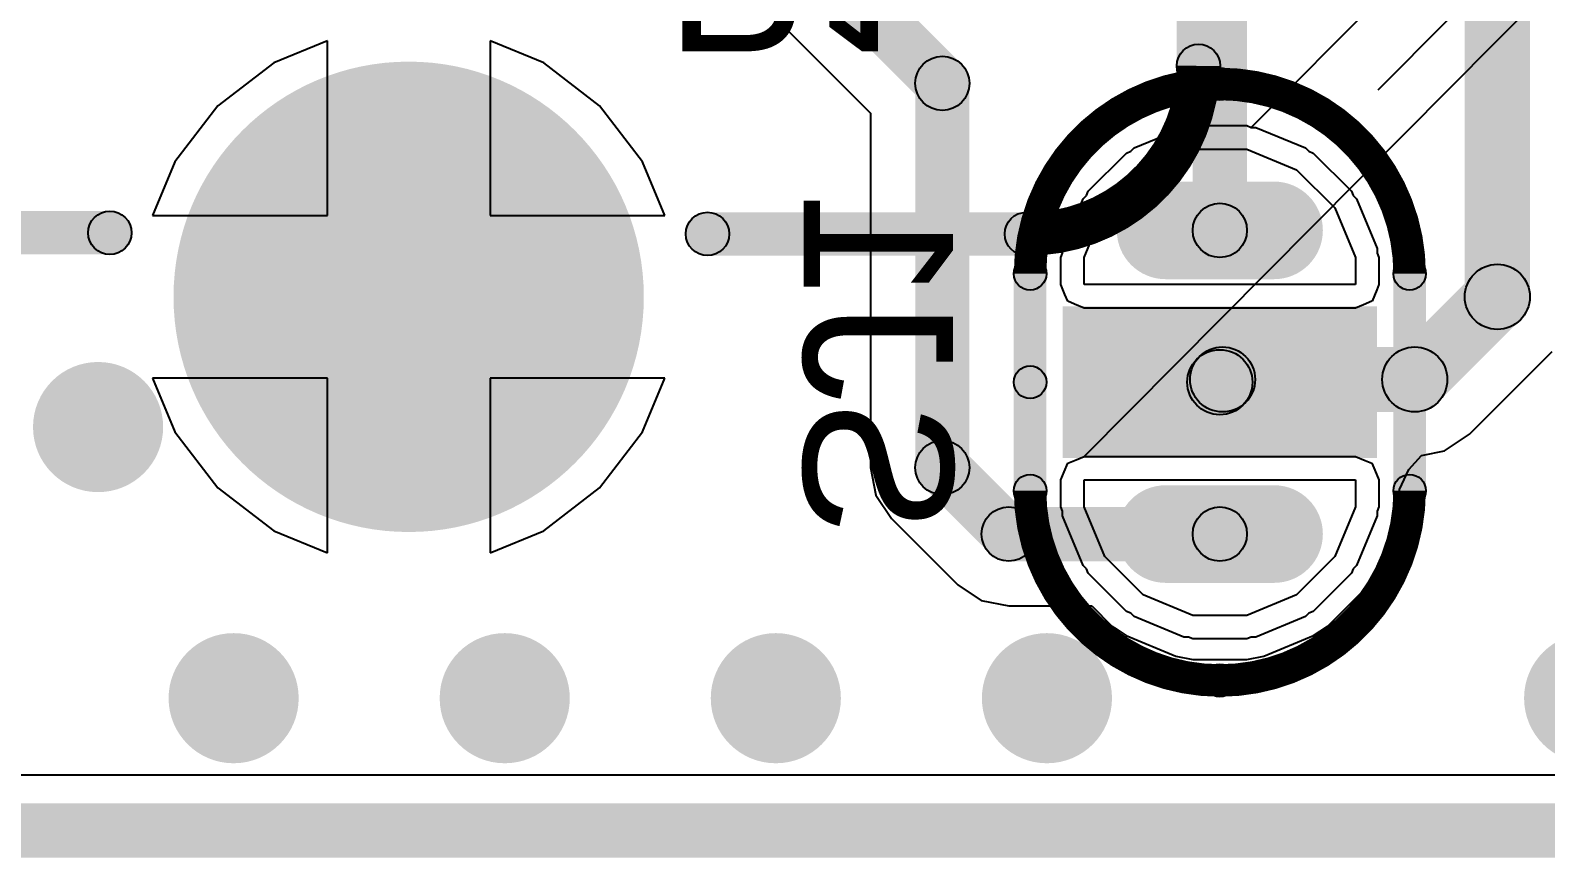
# Model space of a CAD drawing. Header units: millimetres. Extents: x -12 to 5350, y -10 to 5375.
# Drawn here: x 0.73 to 7.83, y -9.63 to -5.75 of the extents above; entities that cross this region are included whole.
import ezdxf

# ---------------------------------------------------------------- set-up
doc = ezdxf.new("R2010")
doc.units = ezdxf.units.MM
for name, color, linetype in [('BottomLayer', 5, 'Continuous'), ('BottomOverlay', 54, 'Continuous'), ('BottomSolder', 6, 'Continuous'), ('KeepOutLayer', 6, 'Continuous'), ('MultiLayer', 9, 'Continuous'), ('PadHoleLayer', 156, 'Continuous'), ('TopLayer', 1, 'Continuous'), ('TopOverlay', 2, 'Continuous'), ('TopSolder', 216, 'Continuous'), ('ViaHoleLayer', 16, 'Continuous')]:
    doc.layers.add(name, color=color, linetype=linetype)

# ---------------------------------------------------------------- blocks, each defined once
blk = doc.blocks.new('SJ_2______B_108')
at = {"layer": 'BottomLayer'}
blk.add_hatch(color=5, dxfattribs=at).paths.add_polyline_path([(-0.254, 0.635), (0.254, 0.635), (0.254, -0.635), (-0.254, -0.635)])
h = blk.add_hatch(color=5, dxfattribs=at)
edge = h.paths.add_edge_path()
edge.add_arc((-0.7112, 0.254), 0.2286, 0, 180)
edge.add_line((-0.9398, 0.254), (-0.9398, -0.254))
edge.add_arc((-0.7112, -0.254), 0.2286, 180, 360)
edge.add_line((-0.4826, -0.254), (-0.4826, 0.254))
h = blk.add_hatch(color=5, dxfattribs=at)
edge = h.paths.add_edge_path()
edge.add_arc((0.7112, -0.254), 0.2286, 180, 360)
edge.add_line((0.9398, -0.254), (0.9398, 0.254))
edge.add_arc((0.7112, 0.254), 0.2286, 0, 180)
edge.add_line((0.4826, 0.254), (0.4826, -0.254))
at = {"layer": 'BottomOverlay'}
h = blk.add_hatch(color=54, dxfattribs=at)
edge = h.paths.add_edge_path()
edge.add_arc((-0.508, 0.889), 0.0762, 0, 360)
h = blk.add_hatch(color=54, dxfattribs=at)
edge = h.paths.add_edge_path()
edge.add_arc((-0.508, 0.889), 0.0762, 0, 360)
for points in [[(0.508, 0.9652), (0.508, 0.8128), (-0.508, 0.8128), (-0.508, 0.9652)], [(0, -0.8128), (0, -0.9652), (-0.508, -0.9652), (-0.508, -0.8128)], [(0.508, -0.8128), (0.508, -0.9652), (0, -0.9652), (0, -0.8128)]]:
    blk.add_hatch(color=54, dxfattribs=at).paths.add_polyline_path(points)
h = blk.add_hatch(color=54, dxfattribs=at)
edge = h.paths.add_edge_path()
edge.add_arc((0.508, 0.889), 0.0762, 0, 360)
h = blk.add_hatch(color=54, dxfattribs=at)
edge = h.paths.add_edge_path()
edge.add_arc((0.508, 0.889), 0.0762, 0, 360)
h = blk.add_hatch(color=54, dxfattribs=at)
edge = h.paths.add_edge_path()
edge.add_arc((-1.397, 0), 0.0762, 0, 360)
h = blk.add_hatch(color=54, dxfattribs=at)
edge = h.paths.add_edge_path()
edge.add_arc((-1.397, 0), 0.0762, 0, 360)
h = blk.add_hatch(color=54, dxfattribs=at)
edge = h.paths.add_edge_path()
edge.add_arc((1.397, 0), 0.0762, 0, 360)
h = blk.add_hatch(color=54, dxfattribs=at)
edge = h.paths.add_edge_path()
edge.add_arc((1.397, 0), 0.0762, 0, 360)
h = blk.add_hatch(color=54, dxfattribs=at)
edge = h.paths.add_edge_path()
edge.add_arc((-0.508, -0.889), 0.0762, 0, 360)
h = blk.add_hatch(color=54, dxfattribs=at)
edge = h.paths.add_edge_path()
edge.add_arc((-0.508, -0.889), 0.0762, 0, 360)
h = blk.add_hatch(color=54, dxfattribs=at)
edge = h.paths.add_edge_path()
edge.add_arc((0, -0.889), 0.0762, 0, 360)
h = blk.add_hatch(color=54, dxfattribs=at)
edge = h.paths.add_edge_path()
edge.add_arc((0, -0.889), 0.0762, 0, 360)
h = blk.add_hatch(color=54, dxfattribs=at)
edge = h.paths.add_edge_path()
edge.add_arc((0.508, -0.889), 0.0762, 0, 360)
h = blk.add_hatch(color=54, dxfattribs=at)
edge = h.paths.add_edge_path()
edge.add_arc((0.508, -0.889), 0.0762, 0, 360)
at = {"layer": 'BottomSolder'}
blk.add_hatch(color=6, dxfattribs=at).paths.add_polyline_path([(-0.3556, 0.7366), (0.3556, 0.7366), (0.3556, -0.7366), (-0.3556, -0.7366)])
h = blk.add_hatch(color=6, dxfattribs=at)
edge = h.paths.add_edge_path()
edge.add_arc((-0.7112, 0.254), 0.2286, 0, 180)
edge.add_line((-0.9398, 0.254), (-0.9398, -0.254))
edge.add_arc((-0.7112, -0.254), 0.2286, 180, 360)
edge.add_line((-0.4826, -0.254), (-0.4826, 0.254))
h = blk.add_hatch(color=6, dxfattribs=at)
edge = h.paths.add_edge_path()
edge.add_arc((0.7112, -0.254), 0.2286, 180, 360)
edge.add_line((0.9398, -0.254), (0.9398, 0.254))
edge.add_arc((0.7112, 0.254), 0.2286, 0, 180)
edge.add_line((0.4826, 0.254), (0.4826, -0.254))
at = {"layer": 'BottomLayer'}
for p, q in [((-0.8169, 0.5383), (-0.5835, 0.635)), ((-0.5835, 0.635), (-0.4572, 0.635)), ((-0.4572, 0.635), (-0.4572, 0.635)), ((-0.4572, 0.635), (-0.4572, -0.635)), ((0.4572, -0.635), (0.4572, 0.635)), ((0.4572, 0.635), (0.5835, 0.635)), ((0.5835, 0.635), (0.8169, 0.5383)), ((-0.9955, 0.3597), (-0.8169, 0.5383)), ((0.8169, 0.5383), (0.9955, 0.3597)), ((-1.0922, 0.1263), (-0.9955, 0.3597)), ((0.9955, 0.3597), (1.0922, 0.1263)), ((-1.0922, 0), (-1.0922, 0.1263)), ((1.0922, 0.1263), (1.0922, 0)), ((1.0922, 0), (1.0922, -0.1263)), ((-1.0922, -0.1263), (-1.0922, 0)), ((-1.0922, 0), (-1.0922, 0)), ((-0.9955, -0.3597), (-1.0922, -0.1263)), ((1.0922, -0.1263), (0.9955, -0.3597)), ((-0.8169, -0.5383), (-0.9955, -0.3597)), ((0.9955, -0.3597), (0.8169, -0.5383)), ((-0.5835, -0.635), (-0.8169, -0.5383)), ((0.8169, -0.5383), (0.5835, -0.635)), ((-0.4572, -0.635), (-0.5835, -0.635)), ((0.4572, -0.635), (0.4572, -0.635)), ((0.5835, -0.635), (0.4572, -0.635))]:
    blk.add_line(p, q, dxfattribs=at)
at = {"layer": 'BottomOverlay', "const_width": 0.1524}
for points in [[(-1.397, 0, -0.414214), (-0.508, 0.889)], [(0.508, 0.889, -0.414214), (1.397, 0)], [(-0.508, -0.889, -0.414214), (-1.397, 0)], [(1.397, 0, -0.414214), (0.508, -0.889)]]:
    blk.add_lwpolyline(points, format="xyb", dxfattribs=at)
at = {"layer": 'BottomOverlay'}
for centre in [(-0.508, 0.889), (-0.508, 0.889), (0.508, 0.889), (0.508, 0.889), (-1.397, 0), (-1.397, 0), (1.397, 0), (1.397, 0), (-0.508, -0.889), (-0.508, -0.889), (0, -0.889), (0, -0.889), (0.508, -0.889), (0.508, -0.889)]:
    blk.add_circle(centre, 0.0762, dxfattribs=at)
at = {"layer": 'BottomSolder'}
for p, q in [((-1.1938, 0.1465), (-5382.0085, 5343.3085)), ((0.3472, -0.635), (-5382.0085, 5343.3085)), ((-0.859, 0.6399), (-0.6256, 0.7366)), ((-0.6256, 0.7366), (-0.6037, 0.7366)), ((-0.6037, 0.7366), (-0.5835, 0.745)), ((-0.5835, 0.745), (-0.4572, 0.745)), ((-0.4572, 0.745), (-0.4572, 0.745)), ((-0.4572, 0.745), (-0.4572, 0.745)), ((-0.4572, 0.745), (-0.4572, 0.745)), ((-0.4572, 0.745), (-0.4328, 0.7349)), ((-0.4328, 0.7349), (-0.3794, 0.7128)), ((-0.3794, 0.7128), (-0.3794, 0.7128)), ((-0.3794, 0.7128), (-0.3794, 0.7127)), ((-0.3794, 0.7127), (-0.3794, 0.7127)), ((-0.3794, 0.7127), (-0.3628, 0.6727)), ((0.3661, 0.6805), (0.3794, 0.7127)), ((0.3794, 0.7127), (0.4117, 0.7261)), ((0.3794, 0.7127), (0.3794, 0.7127)), ((0.3794, 0.7127), (0.3794, 0.7127)), ((0.4117, 0.7261), (0.4572, 0.745)), ((0.4572, 0.745), (0.5835, 0.745)), ((0.5835, 0.745), (0.6037, 0.7366)), ((0.6037, 0.7366), (0.6256, 0.7366)), ((0.6256, 0.7366), (0.859, 0.6399)), ((-0.8745, 0.6245), (-0.859, 0.6399)), ((-0.3628, 0.6727), (-0.3472, 0.635)), ((0.3472, 0.635), (0.3661, 0.6805)), ((0.859, 0.6399), (0.8745, 0.6245)), ((-1.0733, 0.4375), (-0.8947, 0.6161)), ((-0.8947, 0.6161), (-0.8745, 0.6245)), ((-0.3472, 0.635), (-0.3472, 0.635)), ((-0.3472, 0.635), (-0.3472, 0.635)), ((-0.3472, 0.635), (-0.3472, 0.635)), ((-0.3472, 0.635), (-0.3472, -0.635)), ((0.3472, -0.635), (0.3472, 0.635)), ((0.8745, 0.6245), (0.8947, 0.6161)), ((0.8947, 0.6161), (1.0733, 0.4375)), ((-1.0817, 0.4173), (-1.0733, 0.4375)), ((1.0733, 0.4375), (1.0817, 0.4173)), ((-1.1938, 0.1684), (-1.0971, 0.4018)), ((-1.0971, 0.4018), (-1.0817, 0.4173)), ((1.0817, 0.4173), (1.0971, 0.4018)), ((1.0971, 0.4018), (1.1938, 0.1684)), ((-1.2022, 0.1263), (-1.1938, 0.1465)), ((-1.1938, 0.1465), (-1.1938, 0.1684)), ((1.1938, 0.1684), (1.1938, 0.1465)), ((1.1938, 0.1465), (1.2022, 0.1263)), ((-1.2022, 0), (-1.2022, 0.1263)), ((1.2022, 0.1263), (1.2022, 0)), ((1.2022, 0), (1.2022, -0.1263)), ((-1.2022, -0.1263), (-1.2022, 0)), ((-1.2022, 0), (-1.2022, 0)), ((-1.1938, -0.1465), (-1.2022, -0.1263)), ((1.2022, -0.1263), (1.1938, -0.1465)), ((-1.1938, -0.1684), (-1.1938, -0.1465)), ((-1.0971, -0.4018), (-1.1938, -0.1684)), ((1.1938, -0.1684), (1.0971, -0.4018)), ((1.1938, -0.1465), (1.1938, -0.1684)), ((-1.0817, -0.4173), (-1.0971, -0.4018)), ((-1.0733, -0.4375), (-1.0817, -0.4173)), ((1.0817, -0.4173), (1.0733, -0.4375)), ((1.0971, -0.4018), (1.0817, -0.4173)), ((-0.8947, -0.6161), (-1.0733, -0.4375)), ((1.0733, -0.4375), (0.8947, -0.6161)), ((-0.8745, -0.6245), (-0.8947, -0.6161)), ((-0.859, -0.6399), (-0.8745, -0.6245)), ((-0.3472, -0.635), (-0.3661, -0.6805)), ((0.3628, -0.6727), (0.3472, -0.635)), ((0.3472, -0.635), (0.3472, -0.635)), ((0.3472, -0.635), (0.3472, -0.635)), ((0.3472, -0.635), (0.3472, -0.635)), ((0.8745, -0.6245), (0.859, -0.6399)), ((0.8947, -0.6161), (0.8745, -0.6245)), ((-0.6256, -0.7366), (-0.859, -0.6399)), ((-0.3661, -0.6805), (-0.3794, -0.7127)), ((0.3794, -0.7127), (0.3628, -0.6727)), ((0.859, -0.6399), (0.6256, -0.7366)), ((-0.6037, -0.7366), (-0.6256, -0.7366)), ((-0.5835, -0.745), (-0.6037, -0.7366)), ((-0.4572, -0.745), (-0.5835, -0.745)), ((-0.4116, -0.7261), (-0.4572, -0.745)), ((-0.3794, -0.7128), (-0.4116, -0.7261)), ((-0.3794, -0.7127), (-0.3794, -0.7127)), ((-0.3794, -0.7127), (-0.3794, -0.7128)), ((0.3794, -0.7128), (0.3794, -0.7127)), ((0.3794, -0.7127), (0.3794, -0.7127)), ((0.4195, -0.7293), (0.3794, -0.7128)), ((0.4572, -0.745), (0.4195, -0.7293)), ((0.5835, -0.745), (0.4572, -0.745)), ((0.6037, -0.7366), (0.5835, -0.745)), ((0.6256, -0.7366), (0.6037, -0.7366))]:
    blk.add_line(p, q, dxfattribs=at)
blk = doc.blocks.new('R_____E_______115')
at = {"layer": 'BottomLayer'}
h = blk.add_hatch(color=5, dxfattribs=at)
edge = h.paths.add_edge_path()
edge.add_arc((-2.5, 7), 1, 0, 360)
at = {"layer": 'BottomSolder'}
h = blk.add_hatch(color=6, dxfattribs=at)
edge = h.paths.add_edge_path()
edge.add_arc((-2.5, 7), 1.1016, 0, 360)
at = {"layer": 'MultiLayer'}
h = blk.add_hatch(color=9, dxfattribs=at)
edge = h.paths.add_edge_path()
edge.add_arc((-2.5, 7), 1, 0, 360)
at = {"layer": 'PadHoleLayer'}
h = blk.add_hatch(color=156, dxfattribs=at)
edge = h.paths.add_edge_path()
edge.add_arc((-2.5, 7), 0.675, 0, 360)
at = {"layer": 'TopLayer'}
h = blk.add_hatch(color=1, dxfattribs=at)
edge = h.paths.add_edge_path()
edge.add_arc((-2.5, 7), 1, 0, 360)
at = {"layer": 'TopOverlay'}
h = blk.add_hatch(color=2, dxfattribs=at)
edge = h.paths.add_edge_path()
edge.add_arc((-5.3938, 6.7056), 0.1016, 0, 360)
h = blk.add_hatch(color=2, dxfattribs=at)
edge = h.paths.add_edge_path()
edge.add_arc((-5.3938, 6.7056), 0.1016, 0, 360)
for points in [[(-3.9, 6.8072), (-3.9, 6.604), (-5.3938, 6.604), (-5.3938, 6.8072)], [(1.1, 6.8016), (1.1, 6.5984), (-1.1, 6.5984), (-1.1, 6.8016)], [(-6.3016, 5.9182), (-6.0984, 5.9182), (-6.0984, 2.8), (-6.3016, 2.8)]]:
    blk.add_hatch(color=2, dxfattribs=at).paths.add_polyline_path(points)
h = blk.add_hatch(color=2, dxfattribs=at)
edge = h.paths.add_edge_path()
edge.add_arc((-3.9, 6.7056), 0.1016, 0, 360)
h = blk.add_hatch(color=2, dxfattribs=at)
edge = h.paths.add_edge_path()
edge.add_arc((-1.1, 6.7), 0.1016, 0, 360)
h = blk.add_hatch(color=2, dxfattribs=at)
edge = h.paths.add_edge_path()
edge.add_arc((-6.2, 5.9182), 0.1016, 0, 360)
h = blk.add_hatch(color=2, dxfattribs=at)
edge = h.paths.add_edge_path()
edge.add_arc((-6.2, 5.9182), 0.1016, 0, 360)
at = {"layer": 'TopSolder'}
h = blk.add_hatch(color=216, dxfattribs=at)
edge = h.paths.add_edge_path()
edge.add_arc((-2.5, 7), 1.1016, 0, 360)
at = {"layer": 'TopOverlay', "const_width": 0.2032}
blk.add_lwpolyline([(-6.2, 5.9182, -0.414214), (-5.3938, 6.7056)], format="xyb", dxfattribs=at)
at = {"layer": 'TopOverlay'}
for centre in [(-5.3938, 6.7056), (-5.3938, 6.7056), (-3.9, 6.7056), (-1.1, 6.7), (-6.2, 5.9182), (-6.2, 5.9182)]:
    blk.add_circle(centre, 0.1016, dxfattribs=at)

msp = doc.modelspace()

# ---------------------------------------------------------------- hatches: boundary and pattern name
at = {"layer": 'BottomLayer'}
for points in [[(7.7524, -7), (7.4476, -7), (7.4476, -2.4313), (7.7524, -2.4313)], [(6.427, -6.6888), (6.173, -6.6888), (6.173, -4.3), (6.427, -4.3)], [(4.0102, -5.1898), (4.1898, -5.0102), (5.0898, -5.9102), (4.9102, -6.0898)], [(5.127, -7.8), (4.873, -7.8), (4.873, -6), (5.127, -6)], [(7.3208, -7.4948), (7.1052, -7.2793), (7.4922, -6.8922), (7.7078, -7.1078)], [(6.313, -7.5394), (6.313, -7.2346), (7.213, -7.2346), (7.213, -7.5394)], [(6.4078, -7.5078), (6.1922, -7.2922), (6.2052, -7.2793), (6.4208, -7.4948)], [(4.9102, -7.8898), (5.0898, -7.7102), (5.401, -8.0214), (5.2214, -8.201)], [(5.3112, -8.2382), (5.3112, -7.9842), (6.3, -7.9842), (6.3, -8.2382)]]:
    msp.add_hatch(color=5, dxfattribs=at).paths.add_polyline_path(points)
h = msp.add_hatch(color=5, dxfattribs=at)
edge = h.paths.add_edge_path()
edge.add_arc((5, -6), 0.127, 0, 360)
h = msp.add_hatch(color=5, dxfattribs=at)
edge = h.paths.add_edge_path()
edge.add_arc((5, -6), 0.127, 0, 360)
h = msp.add_hatch(color=5, dxfattribs=at)
edge = h.paths.add_edge_path()
edge.add_arc((6.3, -6.6888), 0.127, 0, 360)
h = msp.add_hatch(color=5, dxfattribs=at)
edge = h.paths.add_edge_path()
edge.add_arc((7.6, -7), 0.1524, 0, 360)
h = msp.add_hatch(color=5, dxfattribs=at)
edge = h.paths.add_edge_path()
edge.add_arc((7.6, -7), 0.1524, 0, 360)
h = msp.add_hatch(color=5, dxfattribs=at)
edge = h.paths.add_edge_path()
edge.add_arc((6.313, -7.387), 0.1524, 0, 360)
h = msp.add_hatch(color=5, dxfattribs=at)
edge = h.paths.add_edge_path()
edge.add_arc((6.313, -7.387), 0.1524, 0, 360)
h = msp.add_hatch(color=5, dxfattribs=at)
edge = h.paths.add_edge_path()
edge.add_arc((7.213, -7.387), 0.1524, 0, 360)
h = msp.add_hatch(color=5, dxfattribs=at)
edge = h.paths.add_edge_path()
edge.add_arc((7.213, -7.387), 0.1524, 0, 360)
h = msp.add_hatch(color=5, dxfattribs=at)
edge = h.paths.add_edge_path()
edge.add_arc((1.045, -7.61), 0.3048, 0, 360)
h = msp.add_hatch(color=5, dxfattribs=at)
edge = h.paths.add_edge_path()
edge.add_arc((6.3, -7.4), 0.1524, 0, 360)
h = msp.add_hatch(color=5, dxfattribs=at)
edge = h.paths.add_edge_path()
edge.add_arc((5, -7.8), 0.127, 0, 360)
h = msp.add_hatch(color=5, dxfattribs=at)
edge = h.paths.add_edge_path()
edge.add_arc((5, -7.8), 0.127, 0, 360)
h = msp.add_hatch(color=5, dxfattribs=at)
edge = h.paths.add_edge_path()
edge.add_arc((5.3112, -8.1112), 0.127, 0, 360)
h = msp.add_hatch(color=5, dxfattribs=at)
edge = h.paths.add_edge_path()
edge.add_arc((5.3112, -8.1112), 0.127, 0, 360)
h = msp.add_hatch(color=5, dxfattribs=at)
edge = h.paths.add_edge_path()
edge.add_arc((6.3, -8.1112), 0.127, 0, 360)
h = msp.add_hatch(color=5, dxfattribs=at)
edge = h.paths.add_edge_path()
edge.add_arc((1.68, -8.88), 0.3048, 0, 360)
h = msp.add_hatch(color=5, dxfattribs=at)
edge = h.paths.add_edge_path()
edge.add_arc((2.95, -8.88), 0.3048, 0, 360)
h = msp.add_hatch(color=5, dxfattribs=at)
edge = h.paths.add_edge_path()
edge.add_arc((4.22, -8.88), 0.3048, 0, 360)
h = msp.add_hatch(color=5, dxfattribs=at)
edge = h.paths.add_edge_path()
edge.add_arc((5.49, -8.88), 0.3048, 0, 360)
h = msp.add_hatch(color=5, dxfattribs=at)
edge = h.paths.add_edge_path()
edge.add_arc((8.03, -8.88), 0.3048, 0, 360)
at = {"layer": 'BottomSolder'}
h = msp.add_hatch(color=6, dxfattribs=at)
edge = h.paths.add_edge_path()
edge.add_arc((1.045, -7.61), 0.0508, 0, 360)
h = msp.add_hatch(color=6, dxfattribs=at)
edge = h.paths.add_edge_path()
edge.add_arc((1.68, -8.88), 0.0508, 0, 360)
h = msp.add_hatch(color=6, dxfattribs=at)
edge = h.paths.add_edge_path()
edge.add_arc((2.95, -8.88), 0.0508, 0, 360)
h = msp.add_hatch(color=6, dxfattribs=at)
edge = h.paths.add_edge_path()
edge.add_arc((4.22, -8.88), 0.0508, 0, 360)
h = msp.add_hatch(color=6, dxfattribs=at)
edge = h.paths.add_edge_path()
edge.add_arc((5.49, -8.88), 0.0508, 0, 360)
at = {"layer": 'KeepOutLayer'}
msp.add_hatch(color=6, dxfattribs=at).paths.add_polyline_path([(-11.5, -9.627), (-11.5, -9.373), (11.5, -9.373), (11.5, -9.627)])
at = {"layer": 'TopLayer'}
h = msp.add_hatch(color=1, dxfattribs=at)
edge = h.paths.add_edge_path()
edge.add_arc((1.045, -7.61), 0.3048, 0, 360)
h = msp.add_hatch(color=1, dxfattribs=at)
edge = h.paths.add_edge_path()
edge.add_arc((1.68, -8.88), 0.3048, 0, 360)
h = msp.add_hatch(color=1, dxfattribs=at)
edge = h.paths.add_edge_path()
edge.add_arc((2.95, -8.88), 0.3048, 0, 360)
h = msp.add_hatch(color=1, dxfattribs=at)
edge = h.paths.add_edge_path()
edge.add_arc((4.22, -8.88), 0.3048, 0, 360)
h = msp.add_hatch(color=1, dxfattribs=at)
edge = h.paths.add_edge_path()
edge.add_arc((5.49, -8.88), 0.3048, 0, 360)
h = msp.add_hatch(color=1, dxfattribs=at)
edge = h.paths.add_edge_path()
edge.add_arc((8.03, -8.88), 0.3048, 0, 360)
at = {"layer": 'TopSolder'}
h = msp.add_hatch(color=216, dxfattribs=at)
edge = h.paths.add_edge_path()
edge.add_arc((1.045, -7.61), 0.0508, 0, 360)
h = msp.add_hatch(color=216, dxfattribs=at)
edge = h.paths.add_edge_path()
edge.add_arc((1.68, -8.88), 0.0508, 0, 360)
h = msp.add_hatch(color=216, dxfattribs=at)
edge = h.paths.add_edge_path()
edge.add_arc((2.95, -8.88), 0.0508, 0, 360)
h = msp.add_hatch(color=216, dxfattribs=at)
edge = h.paths.add_edge_path()
edge.add_arc((4.22, -8.88), 0.0508, 0, 360)
h = msp.add_hatch(color=216, dxfattribs=at)
edge = h.paths.add_edge_path()
edge.add_arc((5.49, -8.88), 0.0508, 0, 360)
at = {"layer": 'ViaHoleLayer'}
h = msp.add_hatch(color=16, dxfattribs=at)
edge = h.paths.add_edge_path()
edge.add_arc((1.045, -7.61), 0.1524, 0, 360)
h = msp.add_hatch(color=16, dxfattribs=at)
edge = h.paths.add_edge_path()
edge.add_arc((1.68, -8.88), 0.1524, 0, 360)
h = msp.add_hatch(color=16, dxfattribs=at)
edge = h.paths.add_edge_path()
edge.add_arc((2.95, -8.88), 0.1524, 0, 360)
h = msp.add_hatch(color=16, dxfattribs=at)
edge = h.paths.add_edge_path()
edge.add_arc((4.22, -8.88), 0.1524, 0, 360)
h = msp.add_hatch(color=16, dxfattribs=at)
edge = h.paths.add_edge_path()
edge.add_arc((5.49, -8.88), 0.1524, 0, 360)

# ---------------------------------------------------------------- linework, layer by layer
at = {"layer": 'BottomLayer'}
for p, q in [((3.8619, -5.3381), (4.6633, -6.1394)), ((2.119, -5.8005), (1.8676, -5.9046)), ((2.119, -6.619), (2.119, -5.8005)), ((3.1324, -5.9046), (2.881, -5.8005)), ((2.881, -5.8005), (2.881, -6.619)), ((1.8676, -5.9046), (1.6056, -6.1056)), ((3.3944, -6.1056), (3.1324, -5.9046)), ((1.6056, -6.1056), (1.4046, -6.3676)), ((3.5954, -6.3676), (3.3944, -6.1056)), ((4.6633, -6.1394), (4.6633, -7.8)), ((1.4046, -6.3676), (1.3005, -6.619)), ((3.6995, -6.619), (3.5954, -6.3676)), ((1.3005, -6.619), (2.119, -6.619)), ((2.881, -6.619), (3.6995, -6.619)), ((7.4694, -7.6434), (7.8564, -7.2564)), ((2.119, -7.381), (1.3005, -7.381)), ((1.3005, -7.381), (1.4046, -7.6324)), ((2.119, -8.1995), (2.119, -7.381)), ((3.6995, -7.381), (2.881, -7.381)), ((2.881, -7.381), (2.881, -8.1995)), ((3.5954, -7.6324), (3.6995, -7.381)), ((1.4046, -7.6324), (1.6056, -7.8944)), ((3.3944, -7.8944), (3.5954, -7.6324)), ((7.3517, -7.722), (7.4694, -7.6434)), ((7.2447, -7.7433), (7.3517, -7.722)), ((4.6633, -7.8), (4.689, -7.9288)), ((7.1852, -7.8094), (7.2447, -7.7433)), ((7.1422, -7.902), (7.1852, -7.8094)), ((1.6056, -7.8944), (1.8676, -8.0954)), ((3.1324, -8.0954), (3.3944, -7.8944)), ((4.689, -7.9288), (4.7619, -8.0381)), ((7.1422, -7.9835), (7.1422, -7.902)), ((7.1264, -8.0628), (7.1422, -7.9835)), ((4.7619, -8.0381), (5.0731, -8.3493)), ((7.0297, -8.2962), (7.1264, -8.0628)), ((1.8676, -8.0954), (2.119, -8.1995)), ((2.881, -8.1995), (3.1324, -8.0954)), ((6.9848, -8.3634), (7.0297, -8.2962)), ((5.0731, -8.3493), (5.1824, -8.4222)), ((6.8062, -8.542), (6.9848, -8.3634)), ((5.1824, -8.4222), (5.3112, -8.4479)), ((5.3112, -8.4479), (5.6996, -8.4479)), ((5.6996, -8.4479), (5.7938, -8.542)), ((5.7938, -8.542), (5.8189, -8.5588)), ((5.8189, -8.5588), (5.861, -8.5869)), ((5.861, -8.5869), (5.861, -8.587)), ((5.861, -8.587), (6.0944, -8.6836)), ((6.5056, -8.6836), (6.739, -8.5869)), ((6.739, -8.5869), (6.8062, -8.542)), ((6.0944, -8.6836), (6.0944, -8.6836)), ((6.0944, -8.6836), (6.0944, -8.6836)), ((6.0944, -8.6836), (6.1737, -8.6994)), ((6.1737, -8.6994), (6.3, -8.6994)), ((6.3, -8.6994), (6.4263, -8.6994)), ((6.4263, -8.6994), (6.5056, -8.6836)), ((11.241, -9.241), (-11.241, -9.241))]:
    msp.add_line(p, q, dxfattribs=at)
for centre, radius in [((5, -6), 0.127), ((5, -6), 0.127), ((6.3, -6.6888), 0.127), ((7.6, -7), 0.1524), ((7.6, -7), 0.1524), ((6.313, -7.387), 0.1524), ((6.313, -7.387), 0.1524), ((7.213, -7.387), 0.1524), ((7.213, -7.387), 0.1524), ((6.3, -7.4), 0.1524), ((5, -7.8), 0.127), ((5, -7.8), 0.127), ((5.3112, -8.1112), 0.127), ((5.3112, -8.1112), 0.127), ((6.3, -8.1112), 0.127)]:
    msp.add_circle(centre, radius, dxfattribs=at)
at = {"layer": 'BottomOverlay'}
msp.add_line((7.3681, -5.7029), (7.0398, -6.0313), dxfattribs=at)
at = {"layer": 'TopLayer'}
for p, q in [((2.119, -5.8005), (1.8676, -5.9046)), ((2.119, -6.619), (2.119, -5.8005)), ((3.1324, -5.9046), (2.881, -5.8005)), ((2.881, -5.8005), (2.881, -6.619)), ((1.8676, -5.9046), (1.6056, -6.1056)), ((3.3944, -6.1056), (3.1324, -5.9046)), ((1.6056, -6.1056), (1.4046, -6.3676)), ((3.5954, -6.3676), (3.3944, -6.1056)), ((1.4046, -6.3676), (1.3005, -6.619)), ((3.6995, -6.619), (3.5954, -6.3676)), ((1.3005, -6.619), (2.119, -6.619)), ((2.881, -6.619), (3.6995, -6.619)), ((2.119, -7.381), (1.3005, -7.381)), ((1.3005, -7.381), (1.4046, -7.6324)), ((2.119, -8.1995), (2.119, -7.381)), ((3.6995, -7.381), (2.881, -7.381)), ((2.881, -7.381), (2.881, -8.1995)), ((3.5954, -7.6324), (3.6995, -7.381)), ((1.4046, -7.6324), (1.6056, -7.8944)), ((3.3944, -7.8944), (3.5954, -7.6324)), ((1.6056, -7.8944), (1.8676, -8.0954)), ((3.1324, -8.0954), (3.3944, -7.8944)), ((1.8676, -8.0954), (2.119, -8.1995)), ((2.881, -8.1995), (3.1324, -8.0954)), ((11.241, -9.241), (-11.241, -9.241))]:
    msp.add_line(p, q, dxfattribs=at)

# ---------------------------------------------------------------- block references
for name, p, rotation in [('SJ_2______B_108', (6.3, -7.4), 270), ('R_____E_______115', (0, 0), 180)]:
    msp.add_blockref(name, p, dxfattribs=dict(rotation=rotation))

# ---------------------------------------------------------------- texts
at = {"layer": 'BottomOverlay', "text_generation_flag": 2}
for s, rotation, p in [('R1', 180, (3.7051, -5.1501)), ('SJ1', 270, (4.3501, -8.1164))]:
    msp.add_text(s, height=0.7, rotation=rotation, dxfattribs=at).set_placement(p)

doc.saveas('drawing.dxf')
